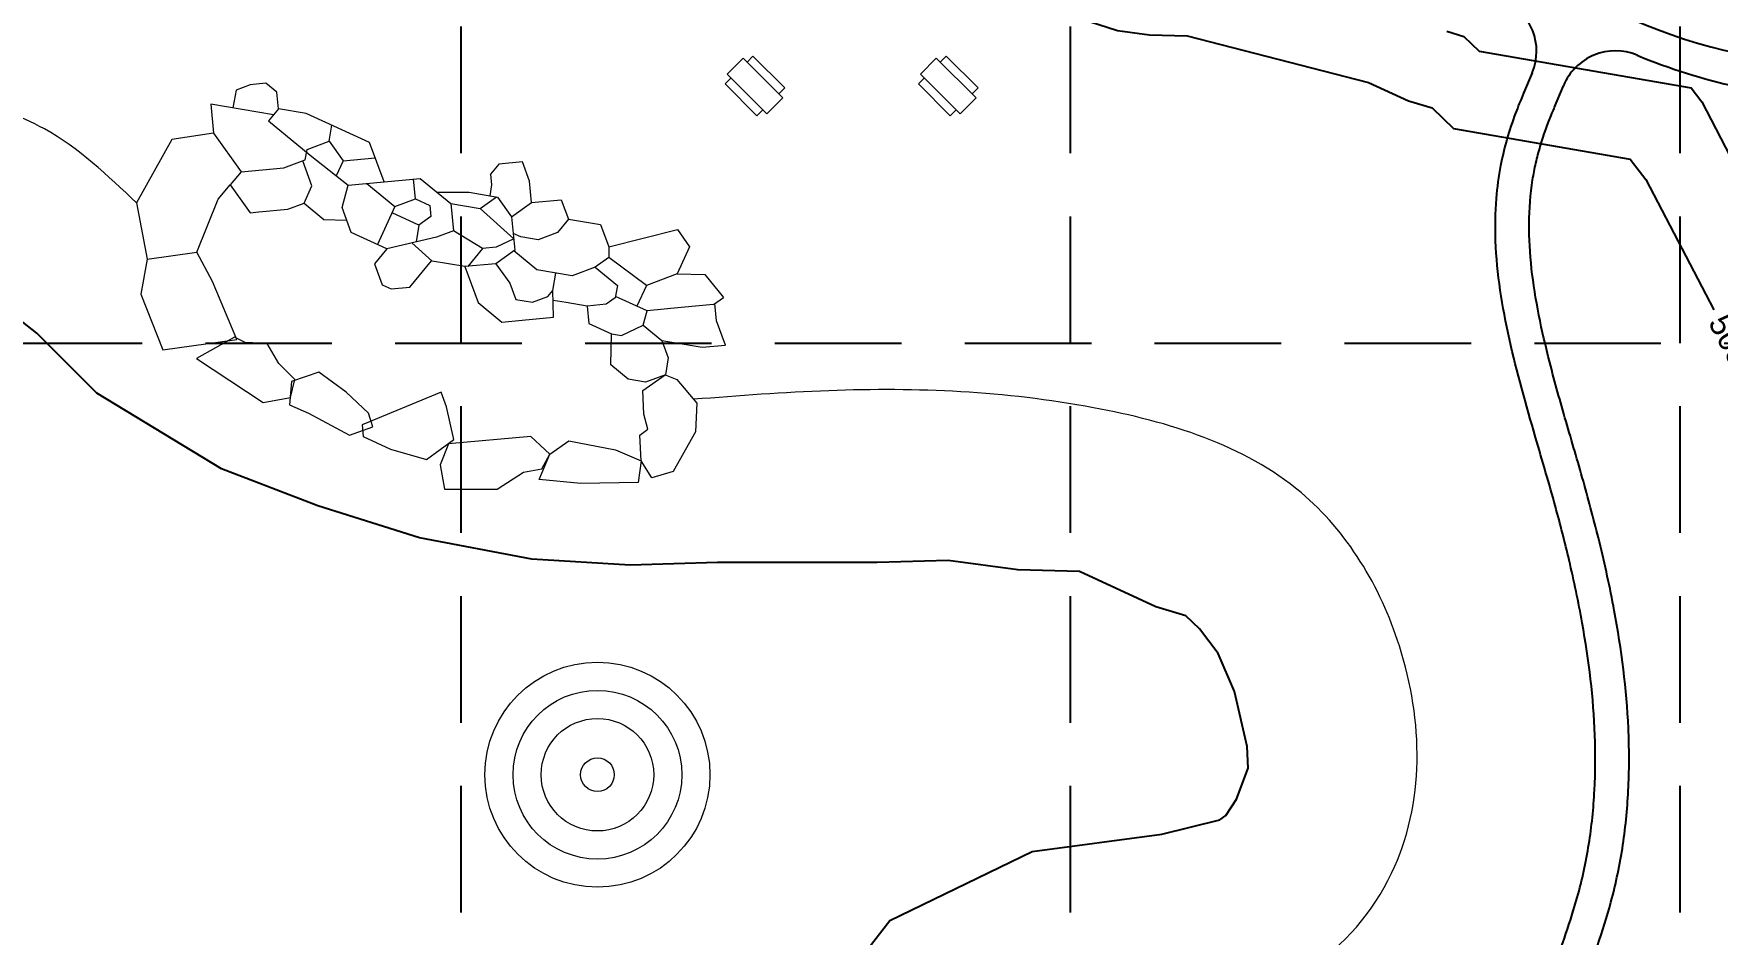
# Model space of a CAD drawing. Header units: feet. Extents: x 5163 to 12107, y -224 to 4120.
# Drawn here: x 8992.5 to 9291.8, y 976.4 to 1136.6 of the extents above; entities that cross this region are included whole.
import ezdxf

# ---------------------------------------------------------------- set-up
doc = ezdxf.new("R2010")
doc.units = ezdxf.units.FT
doc.linetypes.add('HIDDEN', pattern=[0.375, 0.25, -0.125])
for name, color, linetype in [('04017_11 CA$0$AMENITY-CENTER', 15, 'Continuous'), ('04017_11 CA$0$AMENTITY CENTER SIDEWALK', 15, 'Continuous'), ('04017_11 CA$0$CONT-MNR-AM-CTR', 3, 'Continuous'), ('04017_11 CA$0$EW_AMEN_3_29_05', 3, 'Continuous'), ('2003004C-A$0$AMENITY-CENTER', 15, 'Continuous'), ('2003004C-A$0$AMENTITY CENTER SIDEWALK', 15, 'Continuous'), ('2003004C-A$0$EW_AMEN_3_29_05', 15, 'Continuous'), ('2003004C-A$0$INFRA_EX_PVMT', 15, 'Continuous'), ('grid', 254, 'Continuous')]:
    doc.layers.add(name, color=color, linetype=linetype)
doc.styles.get("Standard").update_dxf_attribs({"font": 'ARIAL.TTF'})

msp = doc.modelspace()

# ---------------------------------------------------------------- linework, layer by layer
at = {"layer": '04017_11 CA$0$AMENITY-CENTER', "color": 7, "linetype": 'Continuous', "lineweight": 5}
for p, q in [((9118.61, 1132.21), (9115.78, 1129.38)), ((9125.68, 1125.14), (9118.61, 1132.21)), ((9119.32, 1131.51), (9120.38, 1132.57)), ((9120.38, 1132.57), (9126.04, 1126.91)), ((9152.96, 1132.21), (9150.13, 1129.38)), ((9160.03, 1125.14), (9152.96, 1132.21)), ((9153.67, 1131.51), (9154.73, 1132.57)), ((9154.73, 1132.57), (9160.38, 1126.91)), ((9116.49, 1128.68), (9115.43, 1127.62)), ((9115.78, 1129.38), (9122.85, 1122.31)), ((9150.84, 1128.68), (9149.78, 1127.62)), ((9150.13, 1129.38), (9157.2, 1122.31)), ((9028.48, 1126.54), (9028.15, 1124.62)), ((9030.97, 1127.47), (9028.48, 1126.54)), ((9033.81, 1127.74), (9030.97, 1127.47)), ((9035.74, 1126.14), (9033.81, 1127.74)), ((9036.02, 1123.2), (9035.74, 1126.14)), ((9115.43, 1127.62), (9121.09, 1121.96)), ((9124.98, 1125.85), (9126.04, 1126.91)), ((9149.78, 1127.62), (9155.43, 1121.96)), ((9159.32, 1125.85), (9160.38, 1126.91)), ((9035.14, 1122.15), (9023.99, 1124.02)), ((9023.99, 1124.02), (9024.48, 1118.87)), ((9028.15, 1124.62), (9027.94, 1123.36)), ((9036.02, 1123.2), (9034.25, 1121.09)), ((9040.94, 1122.37), (9036.02, 1123.2)), ((9052.2, 1117.23), (9040.94, 1122.37)), ((9122.15, 1123.02), (9121.09, 1121.96)), ((9122.85, 1122.31), (9125.68, 1125.14)), ((9156.49, 1123.02), (9155.43, 1121.96)), ((9157.2, 1122.31), (9160.03, 1125.14)), ((9034.25, 1121.09), (9041.69, 1114.94)), ((9045.05, 1117.44), (9045.52, 1120.28)), ((9024.48, 1118.87), (9029.38, 1111.99)), ((9041.11, 1115.97), (9045.05, 1117.44)), ((9045.05, 1117.44), (9047.53, 1113.95)), ((9054.81, 1110.23), (9052.2, 1117.23)), ((9037, 1112.72), (9040.8, 1114.13)), ((9041.98, 1109.53), (9040.33, 1113.95)), ((9040.8, 1114.13), (9041.11, 1115.97)), ((9041.69, 1114.94), (9048.4, 1109.61)), ((9047.53, 1113.95), (9046.31, 1111.27)), ((9047.53, 1113.95), (9053.22, 1114.49)), ((9079.39, 1113.76), (9075.19, 1113.36)), ((9080.67, 1110.31), (9079.39, 1113.76)), ((9029.38, 1111.99), (9027.46, 1109.67)), ((9029.38, 1111.99), (9037, 1112.72)), ((9048.4, 1109.61), (9061.22, 1110.84)), ((9060.39, 1107.17), (9060.05, 1110.72)), ((9061.22, 1110.84), (9066.66, 1106.34)), ((9075.19, 1113.36), (9073.72, 1111.58)), ((9073.72, 1111.58), (9073.9, 1109.67)), ((9027.46, 1109.67), (9030.97, 1104.73)), ((9040.57, 1106.44), (9041.98, 1109.53)), ((9047.34, 1105.63), (9048.4, 1109.61)), ((9051.74, 1109.93), (9056.73, 1105.81)), ((9064.2, 1108.38), (9069.95, 1108.36)), ((9069.95, 1108.36), (9074.98, 1107.52)), ((9071.86, 1105.47), (9074.78, 1107.55)), ((9073.9, 1109.67), (9073.58, 1107.75)), ((9074.98, 1107.52), (9077.48, 1104)), ((9081.03, 1106.53), (9080.67, 1110.31)), ((9030.97, 1104.73), (9032.54, 1104.88)), ((9032.54, 1104.88), (9037.71, 1105.37)), ((9037.71, 1105.37), (9040.57, 1106.44)), ((9040.57, 1106.44), (9044.1, 1103.52)), ((9048.98, 1101.22), (9047.34, 1105.63)), ((9056.73, 1105.81), (9053.65, 1099.08)), ((9060.98, 1102.53), (9056.22, 1104.71)), ((9056.73, 1105.81), (9060.39, 1107.17)), ((9060.39, 1107.17), (9062.94, 1106.01)), ((9062.94, 1106.01), (9063.12, 1104.05)), ((9066.66, 1106.34), (9067.12, 1101.52)), ((9066.66, 1106.34), (9071.86, 1105.47)), ((9071.86, 1105.47), (9077.85, 1100.09)), ((9077.48, 1104), (9081.03, 1106.53)), ((9081.03, 1106.53), (9086.31, 1107.03)), ((9086.31, 1107.03), (9087.6, 1103.57)), ((9044.1, 1103.52), (9048.16, 1103.42)), ((9060.98, 1102.53), (9060.48, 1099.54)), ((9063.12, 1104.05), (9060.98, 1102.53)), ((9067.12, 1101.52), (9064.1, 1100.39)), ((9072.3, 1098.35), (9067.12, 1101.52)), ((9077.48, 1104), (9078.05, 1098.06)), ((9087.6, 1103.57), (9085.65, 1101.21)), ((9087.6, 1103.57), (9093.26, 1102.61)), ((9093.26, 1102.61), (9094.73, 1098.66)), ((9094.73, 1098.66), (9106.94, 1101.74)), ((9106.94, 1101.74), (9109.12, 1098.68)), ((9055.31, 1098.32), (9048.98, 1101.22)), ((9064.1, 1100.39), (9055.31, 1098.32)), ((9063.33, 1096.11), (9059.71, 1099.36)), ((9074.75, 1098.58), (9072.3, 1098.35)), ((9077.85, 1100.09), (9074.75, 1098.58)), ((9079.1, 1100.43), (9077.76, 1101.03)), ((9082.17, 1099.91), (9079.1, 1100.43)), ((9085.65, 1101.21), (9082.17, 1099.91)), ((9094.73, 1098.66), (9094.76, 1096.77)), ((9109.12, 1098.68), (9106.91, 1093.84)), ((9055.31, 1098.32), (9053.09, 1095.63)), ((9053.09, 1095.63), (9054.47, 1091.92)), ((9059.39, 1091.51), (9063.26, 1096.18)), ((9069.13, 1095.14), (9063.33, 1096.11)), ((9074.69, 1095.67), (9069.13, 1095.14)), ((9072.3, 1098.35), (9069.69, 1095.19)), ((9078.05, 1098.06), (9074.69, 1095.67)), ((9074.69, 1095.67), (9077.17, 1092.18)), ((9081.97, 1094.57), (9077.88, 1097.94)), ((9094.76, 1096.77), (9092.34, 1095.04)), ((9101.45, 1091.81), (9094.76, 1096.77)), ((9069.13, 1095.14), (9071.5, 1088.78)), ((9085.09, 1094.04), (9081.97, 1094.57)), ((9084.81, 1090.93), (9085.33, 1094)), ((9088.23, 1093.51), (9085.09, 1094.04)), ((9092.34, 1095.04), (9088.23, 1093.51)), ((9092.34, 1095.04), (9096.27, 1091.8)), ((9106.91, 1093.84), (9101.45, 1091.81)), ((9106.91, 1093.84), (9111.84, 1093.75)), ((9111.84, 1093.75), (9115.11, 1089.66)), ((9054.47, 1091.92), (9056.06, 1091.19)), ((9056.06, 1091.19), (9059.39, 1091.51)), ((9077.17, 1092.18), (9078.23, 1089.33)), ((9081.21, 1088.82), (9083.9, 1089.82)), ((9083.9, 1089.82), (9084.81, 1090.93)), ((9084.93, 1086.15), (9084.81, 1090.93)), ((9095.89, 1089.59), (9094.3, 1088.45)), ((9096.27, 1091.8), (9095.89, 1089.59)), ((9101.55, 1087.29), (9095.94, 1089.85)), ((9101.45, 1091.81), (9099.76, 1088.11)), ((9113.35, 1088.41), (9115.11, 1089.66)), ((9071.5, 1088.78), (9075.74, 1085.28)), ((9078.23, 1089.33), (9081.21, 1088.82)), ((9087.16, 1088.76), (9084.86, 1089.14)), ((9090.89, 1088.13), (9087.16, 1088.76)), ((9094.3, 1088.45), (9090.89, 1088.13)), ((9090.89, 1088.13), (9091.19, 1085.06)), ((9100.84, 1084.76), (9101.55, 1087.29)), ((9107.62, 1087.87), (9101.55, 1087.29)), ((9113.35, 1088.41), (9107.62, 1087.87)), ((9113.89, 1085.49), (9113.6, 1088.59)), ((9075.74, 1085.28), (9079.33, 1085.62)), ((9079.33, 1085.62), (9084.93, 1086.15)), ((9091.19, 1085.06), (9095.24, 1083.21)), ((9097, 1082.91), (9100.84, 1084.76)), ((9100.84, 1084.76), (9104.15, 1082.03)), ((9115.49, 1081.21), (9113.89, 1085.49)), ((9095.12, 1077.68), (9095.24, 1083.21)), ((9095.24, 1083.21), (9097, 1082.91)), ((9104.15, 1082.03), (9111.34, 1080.81)), ((9104.15, 1082.03), (9105.31, 1078.92)), ((9111.34, 1080.81), (9115.49, 1081.21)), ((9098.17, 1075.16), (9095.12, 1077.68)), ((9105.31, 1078.92), (9104.81, 1075.94)), ((9101.29, 1074.63), (9098.17, 1075.16)), ((9104.81, 1075.94), (9101.29, 1074.63))]:
    msp.add_line(p, q, dxfattribs=at)
for points in [[(9024.48, 1118.87), (9017.08, 1117.73), (9010.81, 1106.46), (9012.67, 1096.46), (9021.5, 1097.73), (9025.32, 1107.14), (9027.46, 1109.67)], [(9012.67, 1096.46), (9011.54, 1090.27), (9015.47, 1080.34), (9028.6, 1082.21), (9024.28, 1092.51), (9021.5, 1097.73)]]:
    msp.add_lwpolyline(points, dxfattribs=at)
for points in [[(9028.22, 1082.58), (9021.47, 1078.84), (9033.28, 1070.97), (9038.16, 1071.9), (9038.91, 1075.09), (9036.1, 1077.9), (9034.03, 1081.46), (9030.1, 1081.65)], [(9043.22, 1076.4), (9038.35, 1074.71), (9037.97, 1070.59), (9041.34, 1069.09), (9048.66, 1065.16), (9052.78, 1066.66), (9052.03, 1069.09), (9048.09, 1072.84)], [(9100.51, 1060.61), (9100.24, 1065.16), (9101.67, 1066.23), (9101, 1068.9), (9100.78, 1073.1), (9104.74, 1075.92), (9106.85, 1075.06), (9110.42, 1070.87), (9110.15, 1065.78), (9106.22, 1058.74), (9102.39, 1057.58)], [(9064.97, 1072.84), (9050.91, 1067.03), (9051.09, 1064.97), (9055.97, 1062.72), (9062.34, 1060.85), (9067.22, 1064.41), (9065.9, 1070.22)], [(9080.9, 1064.97), (9066.28, 1063.66), (9064.78, 1059.91), (9065.53, 1055.6), (9072.84, 1055.6), (9074.9, 1055.6), (9079.59, 1058.6), (9082.83, 1059.18), (9084.28, 1061.79)], [(9084.28, 1061.79), (9087.66, 1064.18), (9095.96, 1062.57), (9100.51, 1060.61), (9099.97, 1056.77), (9089.8, 1056.6), (9082.39, 1057.31)]]:
    msp.add_lwpolyline(points, close=True, dxfattribs=at)
for radius in [20, 15, 10, 3]:
    msp.add_circle((9092.73, 1004.82), radius, dxfattribs=at)
for points in [[(9010.81, 1106.46), (8994.44, 1119.62), (8979.57, 1125.11), (8959.51, 1127.38), (8943.34, 1123.5), (8927.49, 1115.09), (8920.05, 1108.95), (8911.97, 1100.87), (8906.79, 1091.17), (8901.26, 1074.69), (8888.99, 1029.86), (8899.96, 987.71), (8937.17, 962.23), (8972.78, 938.87), (9001.67, 906.76), (9044.5, 908.68), (9082.02, 919.62), (9117.12, 910.57), (9131, 890.07)], [(9157.72, 902.19), (9153.44, 919.28), (9161.26, 951.01), (9186.02, 962.59), (9219.21, 970.54), (9233.9, 987.3), (9235.29, 1027.71), (9217.8, 1054.98), (9180.9, 1070.07), (9133.87, 1073.09), (9109.83, 1071.56)]]:
    msp.add_spline(points, degree=3, dxfattribs=at)
at = {"layer": '04017_11 CA$0$AMENTITY CENTER SIDEWALK', "color": 7, "linetype": 'Continuous'}
for p, q in [((9257.43, 1126), (9258.92, 1129.62)), ((9262.88, 1123.49), (9264.45, 1127.31))]:
    msp.add_line(p, q, dxfattribs=at)
for centre, radius, start, end in [((9249.67, 1133.43), 10, 337.6153, 64.7331), ((9316.96, 1232.35), 101.59, 243.9092, 287.9839), ((9273.7, 1123.5), 10, 67.3746, 157.6153), ((9317.5, 1228.59), 103.85, 247.3746, 267.9538)]:
    msp.add_arc(centre, radius, start, end, dxfattribs=at)
for points, knots in [([(9030.66, 847.23), (9026.13, 854.87), (9020.89, 861.94), (9012.63, 870.5), (9010.26, 872.71), (9006.05, 876.25), (9004.26, 877.64), (9000.57, 880.27), (8998.67, 881.51), (8994.79, 883.84), (8992.82, 884.94), (8986.78, 888.04), (8982.63, 889.88), (8971.23, 894.44), (8963.84, 896.9), (8952.25, 900.79), (8948.02, 902.22), (8940.89, 904.81), (8937.97, 905.92), (8933.11, 907.92), (8931.16, 908.76), (8927.28, 910.52), (8925.36, 911.43), (8919.66, 914.26), (8915.94, 916.27), (8905.03, 922.69), (8898.1, 927.47), (8885.61, 937.53), (8879.98, 942.73), (8869.46, 953.88), (8864.56, 959.85), (8857.13, 970.39), (8854.34, 974.81), (8849.65, 983.19), (8847.68, 987.12), (8844.67, 993.95), (8843.53, 996.8), (8841.46, 1002.58), (8840.53, 1005.5), (8838.03, 1014.38), (8836.75, 1020.42), (8835.21, 1030.43), (8834.74, 1034.33), (8833.71, 1046.13), (8833.5, 1054.11), (8833.68, 1063.68), (8833.72, 1065.23), (8833.83, 1068.32), (8833.9, 1069.87), (8834.04, 1072.99), (8834.12, 1074.55), (8834.34, 1079.25), (8834.48, 1082.4), (8834.62, 1090.02), (8834.55, 1094.51), (8833.94, 1101.19), (8833.64, 1103.41), (8832.92, 1107.4), (8832.52, 1109.17), (8831.57, 1112.67), (8831.02, 1114.4), (8828.64, 1121.01), (8826.3, 1125.73), (8819.38, 1136.83), (8814.26, 1142.96), (8805.7, 1151.09), (8802.83, 1153.54), (8797.29, 1157.83), (8794.66, 1159.69), (8790.14, 1162.63), (8788.3, 1163.76), (8784.6, 1165.95), (8782.73, 1167), (8777.1, 1170.11), (8773.33, 1172.11), (8765.84, 1176.22), (8762.13, 1178.34), (8753.9, 1183.55), (8749.45, 1186.76), (8741.01, 1194.29), (8737.03, 1198.61), (8730.5, 1207.83), (8727.83, 1212.4), (8725.41, 1217.65)], [254.594072, 254.594072, 254.594072, 254.594072, 279.968235, 279.968235, 289.502444, 289.502444, 296.184862, 296.184862, 302.867279, 302.867279, 309.549697, 309.549697, 322.914532, 322.914532, 345.637579, 345.637579, 358.796711, 358.796711, 368.158235, 368.158235, 374.580444, 374.580444, 381.002654, 381.002654, 393.847073, 393.847073, 419.535912, 419.535912, 442.914702, 442.914702, 466.293492, 466.293492, 482.223284, 482.223284, 495.733983, 495.733983, 505.253957, 505.253957, 514.77393, 514.77393, 533.813877, 533.813877, 545.796828, 545.796828, 569.762732, 569.762732, 574.361494, 574.361494, 578.960257, 578.960257, 583.559019, 583.559019, 592.756545, 592.756545, 605.783738, 605.783738, 612.268971, 612.268971, 617.494339, 617.494339, 622.719706, 622.719706, 637.726556, 637.726556, 659.821756, 659.821756, 670.12135, 670.12135, 678.835342, 678.835342, 684.678075, 684.678075, 690.520807, 690.520807, 702.206273, 702.206273, 713.891738, 713.891738, 728.743838, 728.743838, 743.595937, 743.595937, 755.257888, 755.257888, 755.257888, 755.257888]), ([(9173.66, 675.09), (9173.22, 675.53), (9172.8, 675.98), (9171.57, 677.33), (9170.83, 678.26), (9168.5, 681.43), (9167.17, 683.73), (9165.32, 687.12), (9164.72, 688.26), (9163.75, 690.08), (9163.37, 690.77), (9162.24, 692.8), (9161.45, 694.11), (9159.78, 696.68), (9158.91, 697.94), (9156.17, 701.64), (9154.18, 703.99), (9147.4, 711.07), (9142.01, 715.42), (9133.56, 720.77), (9131.15, 722.16), (9126.88, 724.41), (9125.07, 725.3), (9121.33, 727.03), (9119.41, 727.86), (9115.47, 729.51), (9113.46, 730.31), (9106.8, 732.92), (9102.03, 734.69), (9092.57, 738.43), (9087.86, 740.4), (9078.86, 744.83), (9074.55, 747.29), (9069.37, 751.07), (9068.17, 752.02), (9065.7, 754.14), (9064.45, 755.32), (9062.1, 757.77), (9060.98, 759.04), (9057.82, 762.97), (9055.94, 765.75), (9051.03, 774.11), (9048.46, 779.99), (9043.93, 792.1), (9041.96, 798.33), (9037.98, 810.71), (9035.97, 816.86), (9031.35, 828.64), (9028.72, 834.32), (9022.79, 845.08), (9019.49, 850.16), (9013.63, 857.69), (9011.28, 860.41), (9006.67, 865.12), (9004.45, 867.17), (9000.59, 870.36), (8999.01, 871.57), (8995.75, 873.86), (8994.07, 874.95), (8990.62, 877.01), (8988.85, 877.98), (8983.4, 880.78), (8979.6, 882.47), (8969.12, 886.68), (8962.23, 889), (8950.21, 893.04), (8945.14, 894.74), (8937.27, 897.63), (8934.45, 898.71), (8928.87, 901.02), (8926.11, 902.24), (8920.67, 904.8), (8917.99, 906.15), (8910.05, 910.36), (8904.91, 913.42), (8889.99, 923.31), (8880.73, 930.86), (8868.31, 943.32), (8864.51, 947.52), (8857.32, 956.29), (8853.94, 960.86), (8844.57, 975.05), (8839.33, 985.16), (8831.52, 1006.3), (8828.97, 1017.25), (8826.93, 1032.2), (8826.53, 1036.01), (8825.89, 1044.44), (8825.69, 1049.05), (8825.59, 1056.04), (8825.59, 1058.41), (8825.65, 1062.99), (8825.71, 1065.21), (8825.86, 1069.24), (8825.94, 1071.07), (8826.12, 1074.69), (8826.21, 1076.49), (8826.45, 1081.86), (8826.57, 1085.39), (8826.57, 1091.7), (8826.48, 1094.51), (8826.06, 1099.71), (8825.76, 1102.13), (8825.04, 1105.93), (8824.72, 1107.35), (8823.96, 1110.18), (8823.52, 1111.58), (8822.07, 1115.69), (8820.91, 1118.37), (8816.84, 1126.25), (8813.38, 1131.28), (8805.25, 1140.7), (8800.59, 1145.1), (8793.45, 1150.7), (8791.33, 1152.24), (8787.53, 1154.81), (8785.88, 1155.86), (8782.5, 1157.91), (8780.78, 1158.91), (8775.52, 1161.87), (8771.9, 1163.8), (8764.56, 1167.78), (8760.83, 1169.84), (8752.1, 1175.11), (8747.1, 1178.48), (8738.78, 1185.42), (8735.37, 1188.7), (8732.13, 1192.42)], [19.258465, 19.258465, 19.258465, 19.258465, 20.990335, 20.990335, 24.454075, 24.454075, 32.65614, 32.65614, 36.895686, 36.895686, 39.59576, 39.59576, 44.995909, 44.995909, 50.396058, 50.396058, 61.196356, 61.196356, 84.355236, 84.355236, 93.032238, 93.032238, 99.09993, 99.09993, 105.167621, 105.167621, 111.235313, 111.235313, 124.992882, 124.992882, 138.750452, 138.750452, 152.508021, 152.508021, 156.854876, 156.854876, 161.752928, 161.752928, 166.650979, 166.650979, 176.447082, 176.447082, 194.981405, 194.981405, 213.515728, 213.515728, 232.050051, 232.050051, 250.584374, 250.584374, 269.118697, 269.118697, 280.48033, 280.48033, 290.212057, 290.212057, 296.701412, 296.701412, 303.190767, 303.190767, 309.680123, 309.680123, 322.658833, 322.658833, 344.32494, 344.32494, 359.857493, 359.857493, 368.561125, 368.561125, 377.264757, 377.264757, 385.96839, 385.96839, 403.375654, 403.375654, 438.190183, 438.190183, 454.629507, 454.629507, 471.06883, 471.06883, 503.947478, 503.947478, 536.826125, 536.826125, 548.019064, 548.019064, 561.434806, 561.434806, 568.303719, 568.303719, 574.700515, 574.700515, 580.014807, 580.014807, 585.329099, 585.329099, 595.957683, 595.957683, 604.732484, 604.732484, 612.608516, 612.608516, 617.417567, 617.417567, 622.226617, 622.226617, 631.664974, 631.664974, 650.541688, 650.541688, 669.418402, 669.418402, 677.028753, 677.028753, 682.683822, 682.683822, 688.338891, 688.338891, 699.649029, 699.649029, 710.959167, 710.959167, 726.196388, 726.196388, 737.331113, 737.331113, 737.331113, 737.331113]), ([(9252.3, 934.97), (9252.56, 937.76), (9253.01, 940.5), (9254.61, 947.89), (9256.04, 952.44), (9259.2, 961.38), (9260.93, 965.76), (9264.18, 974.43), (9265.71, 978.73), (9267.34, 984.57), (9267.73, 986.14), (9268.42, 989.28), (9268.71, 990.87), (9269.47, 995.63), (9269.8, 998.84), (9270.15, 1005.31), (9270.16, 1008.58), (9269.79, 1018.44), (9268.99, 1025.1), (9267.12, 1035.52), (9266.34, 1039.24), (9264.71, 1046.14), (9263.89, 1049.33), (9262.46, 1054.55), (9261.88, 1056.59), (9260.69, 1060.68), (9260.09, 1062.73), (9257.81, 1070.59), (9256.15, 1076.41), (9253.56, 1088.07), (9252.62, 1093.89), (9252.3, 1102.23), (9252.34, 1104.75), (9252.7, 1109.23), (9252.96, 1111.19), (9253.64, 1114.71), (9254.02, 1116.28), (9254.91, 1119.37), (9255.42, 1120.89), (9256.42, 1123.56), (9256.88, 1124.7), (9257.43, 1126)], [168.194078, 168.194078, 168.194078, 168.194078, 176.144674, 176.144674, 189.99482, 189.99482, 203.844967, 203.844967, 217.695113, 217.695113, 222.765891, 222.765891, 227.836669, 227.836669, 237.978225, 237.978225, 248.119781, 248.119781, 268.402893, 268.402893, 279.5556, 279.5556, 289.069489, 289.069489, 295.143765, 295.143765, 301.218042, 301.218042, 318.410314, 318.410314, 335.602586, 335.602586, 343.07009, 343.07009, 348.919551, 348.919551, 353.62318, 353.62318, 358.326809, 358.326809, 361.914428, 361.914428, 361.914428, 361.914428]), ([(9366.73, 850.29), (9363.4, 854.84), (9359.88, 859.2), (9354.19, 864.9), (9352.36, 866.57), (9349.13, 869.19), (9347.77, 870.2), (9343.5, 873.09), (9340.46, 874.77), (9334.11, 877.65), (9330.8, 878.84), (9325.18, 880.44), (9322.92, 880.97), (9319.05, 881.73), (9317.45, 881.99), (9312.62, 882.66), (9309.4, 882.92), (9303.08, 883.39), (9299.98, 883.59), (9293.99, 884.19), (9291.11, 884.6), (9285.66, 885.85), (9283.11, 886.69), (9279.87, 888.28), (9279.03, 888.75), (9277.38, 889.79), (9276.57, 890.35), (9274.21, 892.18), (9272.7, 893.57), (9269.86, 896.64), (9268.53, 898.32), (9264.77, 903.82), (9262.68, 908), (9259.89, 915.87), (9259, 919.49), (9258.31, 924.49), (9258.18, 925.9), (9257.97, 930.09), (9258.08, 932.84), (9258.71, 938.32), (9259.22, 941.04), (9260.53, 946.46), (9261.34, 949.17), (9263.88, 956.84), (9265.83, 961.8), (9269.63, 971.84), (9271.48, 976.93), (9273.34, 983.84), (9273.75, 985.53), (9274.46, 988.94), (9274.76, 990.64), (9275.53, 995.78), (9275.86, 999.22), (9276.16, 1006.14), (9276.15, 1009.61), (9275.68, 1020.04), (9274.78, 1027.04), (9272.73, 1038.1), (9271.83, 1042.17), (9269.96, 1049.83), (9269, 1053.42), (9266.99, 1060.56), (9265.93, 1064.11), (9263.89, 1071.16), (9262.91, 1074.65), (9260.56, 1083.78), (9259.39, 1089.35), (9258.19, 1100.2), (9258.16, 1105.47), (9259.13, 1111.57), (9259.33, 1112.57), (9259.78, 1114.54), (9260.04, 1115.53), (9260.92, 1118.51), (9261.64, 1120.49), (9262.6, 1122.82), (9262.74, 1123.15), (9262.88, 1123.49)], [16.052527, 16.052527, 16.052527, 16.052527, 32.329434, 32.329434, 39.565095, 39.565095, 44.489624, 44.489624, 54.504572, 54.504572, 64.519519, 64.519519, 71.059697, 71.059697, 75.615914, 75.615914, 84.728347, 84.728347, 93.84078, 93.84078, 102.953213, 102.953213, 112.065647, 112.065647, 115.367919, 115.367919, 118.670192, 118.670192, 125.274737, 125.274737, 131.879283, 131.879283, 145.476097, 145.476097, 156.413673, 156.413673, 160.74973, 160.74973, 169.421846, 169.421846, 178.093961, 178.093961, 186.766077, 186.766077, 202.615701, 202.615701, 218.465325, 218.465325, 223.57066, 223.57066, 228.675995, 228.675995, 238.886665, 238.886665, 249.097335, 249.097335, 269.518675, 269.518675, 281.404019, 281.404019, 291.896676, 291.896676, 302.389334, 302.389334, 312.881991, 312.881991, 330.092827, 330.092827, 347.303663, 347.303663, 350.672391, 350.672391, 354.041118, 354.041118, 360.778573, 360.778573, 361.914428, 361.914428, 361.914428, 361.914428])]:
    msp.add_open_spline(points, degree=3, knots=knots, dxfattribs=at)
at = {"layer": '04017_11 CA$0$CONT-MNR-AM-CTR', "color": 5, "linetype": 'Continuous'}
for points, elevation in [([(9033.7, 1185.09), (9037.74, 1182.64), (9061.76, 1174.77), (9065.67, 1171.67), (9077.91, 1162.55), (9084.34, 1160.07), (9091.6, 1157.79), (9099.27, 1156.34), (9105.91, 1155.92), (9132.31, 1145.44), (9138.9, 1145.63), (9144.88, 1145.63), (9151.67, 1145.63), (9158.26, 1145.83), (9185.15, 1137.11), (9190.89, 1136.34), (9197.59, 1136.15), (9229.78, 1127.9), (9236.9, 1124.62), (9241.09, 1123.35), (9244.93, 1119.7), (9276.3, 1114.25), (9279.07, 1110.62), (9291.16, 1087.47)], 508), ([(9243.74, 1136.99), (9246.74, 1136.08), (9249.48, 1133.47), (9287.13, 1126.93), (9289.03, 1124.44), (9294.94, 1113.12)], 509)]:
    msp.add_lwpolyline(points, dxfattribs=dict(at, elevation=elevation))
at = {"layer": '04017_11 CA$0$EW_AMEN_3_29_05', "color": 7, "linetype": 'Continuous'}
msp.add_polyline3d([(9138.02, 970.25, 495.5), (9144.71, 978.9, 495.5), (9170.01, 991.16, 495.5), (9193.05, 994.23, 495.5), (9203.37, 996.81, 495.5), (9204.43, 997.59, 495.5), (9206.32, 1000.48, 495.5), (9208.38, 1005.96, 495.5), (9208.24, 1009.86, 495.5), (9205.95, 1019.59, 495.5), (9203.09, 1026.39, 495.5), (9199.76, 1030.75, 495.5), (9197.34, 1033.06, 495.5), (9191.98, 1034.69, 495.5), (9178.41, 1040.95, 495.5), (9167.47, 1041.26, 495.5), (9155.06, 1042.91, 495.5), (9142.43, 1042.53, 495.5), (9126.91, 1042.53, 495.5), (9114.08, 1042.53, 495.5), (9098.52, 1042.06, 495.5), (9081.09, 1043.15, 495.5), (9061.12, 1046.92, 495.5), (9043.01, 1052.61, 495.5), (9025.91, 1059.22, 495.5), (9003.72, 1072.65, 495.5), (8993.07, 1083.29, 495.5), (8987.54, 1087.67, 495.5)], dxfattribs=at)
at = {"layer": '2003004C-A$0$AMENITY-CENTER', "color": 7, "linetype": 'Continuous', "lineweight": 5}
for p, q in [((9118.61, 1132.21), (9115.78, 1129.38)), ((9125.68, 1125.14), (9118.61, 1132.21)), ((9119.32, 1131.51), (9120.38, 1132.57)), ((9120.38, 1132.57), (9126.04, 1126.91)), ((9152.96, 1132.21), (9150.13, 1129.38)), ((9160.03, 1125.14), (9152.96, 1132.21)), ((9153.67, 1131.51), (9154.73, 1132.57)), ((9154.73, 1132.57), (9160.38, 1126.91)), ((9116.49, 1128.68), (9115.43, 1127.62)), ((9115.78, 1129.38), (9122.85, 1122.31)), ((9150.84, 1128.68), (9149.78, 1127.62)), ((9150.13, 1129.38), (9157.2, 1122.31)), ((9028.48, 1126.54), (9028.15, 1124.62)), ((9030.97, 1127.47), (9028.48, 1126.54)), ((9033.81, 1127.74), (9030.97, 1127.47)), ((9035.74, 1126.14), (9033.81, 1127.74)), ((9036.02, 1123.2), (9035.74, 1126.14)), ((9115.43, 1127.62), (9121.09, 1121.96)), ((9124.98, 1125.85), (9126.04, 1126.91)), ((9149.78, 1127.62), (9155.43, 1121.96)), ((9159.32, 1125.85), (9160.38, 1126.91)), ((9035.14, 1122.15), (9023.99, 1124.02)), ((9023.99, 1124.02), (9024.48, 1118.87)), ((9028.15, 1124.62), (9027.94, 1123.36)), ((9036.02, 1123.2), (9034.25, 1121.09)), ((9040.94, 1122.37), (9036.02, 1123.2)), ((9052.2, 1117.23), (9040.94, 1122.37)), ((9122.15, 1123.02), (9121.09, 1121.96)), ((9122.85, 1122.31), (9125.68, 1125.14)), ((9156.49, 1123.02), (9155.43, 1121.96)), ((9157.2, 1122.31), (9160.03, 1125.14)), ((9034.25, 1121.09), (9041.69, 1114.94)), ((9045.05, 1117.44), (9045.52, 1120.28)), ((9024.48, 1118.87), (9029.38, 1111.99)), ((9041.11, 1115.97), (9045.05, 1117.44)), ((9045.05, 1117.44), (9047.53, 1113.95)), ((9054.81, 1110.23), (9052.2, 1117.23)), ((9037, 1112.72), (9040.8, 1114.13)), ((9041.98, 1109.53), (9040.33, 1113.95)), ((9040.8, 1114.13), (9041.11, 1115.97)), ((9041.69, 1114.94), (9048.4, 1109.61)), ((9047.53, 1113.95), (9046.31, 1111.27)), ((9047.53, 1113.95), (9053.22, 1114.49)), ((9079.39, 1113.76), (9075.19, 1113.36)), ((9080.67, 1110.31), (9079.39, 1113.76)), ((9029.38, 1111.99), (9027.46, 1109.67)), ((9029.38, 1111.99), (9037, 1112.72)), ((9048.4, 1109.61), (9061.22, 1110.84)), ((9060.39, 1107.17), (9060.05, 1110.72)), ((9061.22, 1110.84), (9066.66, 1106.34)), ((9075.19, 1113.36), (9073.72, 1111.58)), ((9073.72, 1111.58), (9073.9, 1109.67)), ((9027.46, 1109.67), (9030.97, 1104.73)), ((9040.57, 1106.44), (9041.98, 1109.53)), ((9047.34, 1105.63), (9048.4, 1109.61)), ((9051.74, 1109.93), (9056.73, 1105.81)), ((9064.2, 1108.38), (9069.95, 1108.36)), ((9069.95, 1108.36), (9074.98, 1107.52)), ((9071.86, 1105.47), (9074.78, 1107.55)), ((9073.9, 1109.67), (9073.58, 1107.75)), ((9074.98, 1107.52), (9077.48, 1104)), ((9081.03, 1106.53), (9080.67, 1110.31)), ((9030.97, 1104.73), (9032.54, 1104.88)), ((9032.54, 1104.88), (9037.71, 1105.37)), ((9037.71, 1105.37), (9040.57, 1106.44)), ((9040.57, 1106.44), (9044.1, 1103.52)), ((9048.98, 1101.22), (9047.34, 1105.63)), ((9056.73, 1105.81), (9053.65, 1099.08)), ((9060.98, 1102.53), (9056.22, 1104.71)), ((9056.73, 1105.81), (9060.39, 1107.17)), ((9060.39, 1107.17), (9062.94, 1106.01)), ((9062.94, 1106.01), (9063.12, 1104.05)), ((9066.66, 1106.34), (9067.12, 1101.52)), ((9066.66, 1106.34), (9071.86, 1105.47)), ((9071.86, 1105.47), (9077.85, 1100.09)), ((9077.48, 1104), (9081.03, 1106.53)), ((9081.03, 1106.53), (9086.31, 1107.03)), ((9086.31, 1107.03), (9087.6, 1103.57)), ((9044.1, 1103.52), (9048.16, 1103.42)), ((9060.98, 1102.53), (9060.48, 1099.54)), ((9063.12, 1104.05), (9060.98, 1102.53)), ((9067.12, 1101.52), (9064.1, 1100.39)), ((9072.3, 1098.35), (9067.12, 1101.52)), ((9077.48, 1104), (9078.05, 1098.06)), ((9087.6, 1103.57), (9085.65, 1101.21)), ((9087.6, 1103.57), (9093.26, 1102.61)), ((9093.26, 1102.61), (9094.73, 1098.66)), ((9094.73, 1098.66), (9106.94, 1101.74)), ((9106.94, 1101.74), (9109.12, 1098.68)), ((9055.31, 1098.32), (9048.98, 1101.22)), ((9064.1, 1100.39), (9055.31, 1098.32)), ((9063.33, 1096.11), (9059.71, 1099.36)), ((9074.75, 1098.58), (9072.3, 1098.35)), ((9077.85, 1100.09), (9074.75, 1098.58)), ((9079.1, 1100.43), (9077.76, 1101.03)), ((9082.17, 1099.91), (9079.1, 1100.43)), ((9085.65, 1101.21), (9082.17, 1099.91)), ((9094.73, 1098.66), (9094.76, 1096.77)), ((9109.12, 1098.68), (9106.91, 1093.84)), ((9055.31, 1098.32), (9053.09, 1095.63)), ((9053.09, 1095.63), (9054.47, 1091.92)), ((9059.39, 1091.51), (9063.26, 1096.18)), ((9069.13, 1095.14), (9063.33, 1096.11)), ((9074.69, 1095.67), (9069.13, 1095.14)), ((9072.3, 1098.35), (9069.69, 1095.19)), ((9078.05, 1098.06), (9074.69, 1095.67)), ((9074.69, 1095.67), (9077.17, 1092.18)), ((9081.97, 1094.57), (9077.88, 1097.94)), ((9094.76, 1096.77), (9092.34, 1095.04)), ((9101.45, 1091.81), (9094.76, 1096.77)), ((9069.13, 1095.14), (9071.5, 1088.78)), ((9085.09, 1094.04), (9081.97, 1094.57)), ((9084.81, 1090.93), (9085.33, 1094)), ((9088.23, 1093.51), (9085.09, 1094.04)), ((9092.34, 1095.04), (9088.23, 1093.51)), ((9092.34, 1095.04), (9096.27, 1091.8)), ((9106.91, 1093.84), (9101.45, 1091.81)), ((9106.91, 1093.84), (9111.84, 1093.75)), ((9111.84, 1093.75), (9115.11, 1089.66)), ((9054.47, 1091.92), (9056.06, 1091.19)), ((9056.06, 1091.19), (9059.39, 1091.51)), ((9077.17, 1092.18), (9078.23, 1089.33)), ((9081.21, 1088.82), (9083.9, 1089.82)), ((9083.9, 1089.82), (9084.81, 1090.93)), ((9084.93, 1086.15), (9084.81, 1090.93)), ((9095.89, 1089.59), (9094.3, 1088.45)), ((9096.27, 1091.8), (9095.89, 1089.59)), ((9101.55, 1087.29), (9095.94, 1089.85)), ((9101.45, 1091.81), (9099.76, 1088.11)), ((9113.35, 1088.41), (9115.11, 1089.66)), ((9071.5, 1088.78), (9075.74, 1085.28)), ((9078.23, 1089.33), (9081.21, 1088.82)), ((9087.16, 1088.76), (9084.86, 1089.14)), ((9090.89, 1088.13), (9087.16, 1088.76)), ((9094.3, 1088.45), (9090.89, 1088.13)), ((9090.89, 1088.13), (9091.19, 1085.06)), ((9100.84, 1084.76), (9101.55, 1087.29)), ((9107.62, 1087.87), (9101.55, 1087.29)), ((9113.35, 1088.41), (9107.62, 1087.87)), ((9113.89, 1085.49), (9113.6, 1088.59)), ((9075.74, 1085.28), (9079.33, 1085.62)), ((9079.33, 1085.62), (9084.93, 1086.15)), ((9091.19, 1085.06), (9095.24, 1083.21)), ((9097, 1082.91), (9100.84, 1084.76)), ((9100.84, 1084.76), (9104.15, 1082.03)), ((9115.49, 1081.21), (9113.89, 1085.49)), ((9095.12, 1077.68), (9095.24, 1083.21)), ((9095.24, 1083.21), (9097, 1082.91)), ((9104.15, 1082.03), (9111.34, 1080.81)), ((9104.15, 1082.03), (9105.31, 1078.92)), ((9111.34, 1080.81), (9115.49, 1081.21)), ((9098.17, 1075.16), (9095.12, 1077.68)), ((9105.31, 1078.92), (9104.81, 1075.94)), ((9101.29, 1074.63), (9098.17, 1075.16)), ((9104.81, 1075.94), (9101.29, 1074.63))]:
    msp.add_line(p, q, dxfattribs=at)
for points in [[(9024.48, 1118.87), (9017.08, 1117.73), (9010.81, 1106.46), (9012.67, 1096.46), (9021.5, 1097.73), (9025.32, 1107.14), (9027.46, 1109.67)], [(9012.67, 1096.46), (9011.54, 1090.27), (9015.47, 1080.34), (9028.6, 1082.21), (9024.28, 1092.51), (9021.5, 1097.73)]]:
    msp.add_lwpolyline(points, dxfattribs=at)
for points in [[(9028.22, 1082.58), (9021.47, 1078.84), (9033.28, 1070.97), (9038.16, 1071.9), (9038.91, 1075.09), (9036.1, 1077.9), (9034.03, 1081.46), (9030.1, 1081.65)], [(9043.22, 1076.4), (9038.35, 1074.71), (9037.97, 1070.59), (9041.34, 1069.09), (9048.66, 1065.16), (9052.78, 1066.66), (9052.03, 1069.09), (9048.09, 1072.84)], [(9100.51, 1060.61), (9100.24, 1065.16), (9101.67, 1066.23), (9101, 1068.9), (9100.78, 1073.1), (9104.74, 1075.92), (9106.85, 1075.06), (9110.42, 1070.87), (9110.15, 1065.78), (9106.22, 1058.74), (9102.39, 1057.58)], [(9064.97, 1072.84), (9050.91, 1067.03), (9051.09, 1064.97), (9055.97, 1062.72), (9062.34, 1060.85), (9067.22, 1064.41), (9065.9, 1070.22)], [(9080.9, 1064.97), (9066.28, 1063.66), (9064.78, 1059.91), (9065.53, 1055.6), (9072.84, 1055.6), (9074.9, 1055.6), (9079.59, 1058.6), (9082.83, 1059.18), (9084.28, 1061.79)], [(9084.28, 1061.79), (9087.66, 1064.18), (9095.96, 1062.57), (9100.51, 1060.61), (9099.97, 1056.77), (9089.8, 1056.6), (9082.39, 1057.31)]]:
    msp.add_lwpolyline(points, close=True, dxfattribs=at)
for radius in [20, 15, 10, 3]:
    msp.add_circle((9092.73, 1004.82), radius, dxfattribs=at)
at = {"layer": '2003004C-A$0$AMENITY-CENTER', "color": 5, "linetype": 'Continuous', "lineweight": 5}
for points in [[(9010.81, 1106.46), (8994.44, 1119.62), (8979.57, 1125.11), (8959.51, 1127.38), (8943.34, 1123.5), (8927.49, 1115.09), (8920.05, 1108.95), (8911.97, 1100.87), (8906.79, 1091.17), (8901.26, 1074.69), (8888.99, 1029.86), (8899.96, 987.71), (8937.17, 962.23), (8972.78, 938.87), (9001.67, 906.76), (9044.5, 908.68), (9082.02, 919.62), (9117.12, 910.57), (9131, 890.07)], [(9157.72, 902.19), (9153.44, 919.28), (9161.26, 951.01), (9186.02, 962.59), (9219.21, 970.54), (9233.9, 987.3), (9235.29, 1027.71), (9217.8, 1054.98), (9180.9, 1070.07), (9133.87, 1073.09), (9109.83, 1071.56)]]:
    msp.add_spline(points, degree=3, dxfattribs=at)
at = {"layer": '2003004C-A$0$AMENTITY CENTER SIDEWALK', "color": 7, "linetype": 'Continuous'}
for p, q in [((9257.43, 1126), (9258.92, 1129.62)), ((9262.88, 1123.49), (9264.45, 1127.31))]:
    msp.add_line(p, q, dxfattribs=at)
for centre, radius, start, end in [((9249.67, 1133.43), 10, 337.6153, 64.7331), ((9316.96, 1232.35), 101.59, 243.9092, 287.9839), ((9273.7, 1123.5), 10, 67.3746, 157.6153), ((9317.5, 1228.59), 103.85, 247.3746, 267.9538)]:
    msp.add_arc(centre, radius, start, end, dxfattribs=at)
for points, knots in [([(9030.66, 847.23), (9026.13, 854.87), (9020.89, 861.94), (9012.63, 870.5), (9010.26, 872.71), (9006.05, 876.25), (9004.26, 877.64), (9000.57, 880.27), (8998.67, 881.51), (8994.79, 883.84), (8992.82, 884.94), (8986.78, 888.04), (8982.63, 889.88), (8971.23, 894.44), (8963.84, 896.9), (8952.25, 900.79), (8948.02, 902.22), (8940.89, 904.81), (8937.97, 905.92), (8933.11, 907.92), (8931.16, 908.76), (8927.28, 910.52), (8925.36, 911.43), (8919.66, 914.26), (8915.94, 916.27), (8905.03, 922.69), (8898.1, 927.47), (8885.61, 937.53), (8879.98, 942.73), (8869.46, 953.88), (8864.56, 959.85), (8857.13, 970.39), (8854.34, 974.81), (8849.65, 983.19), (8847.68, 987.12), (8844.67, 993.95), (8843.53, 996.8), (8841.46, 1002.58), (8840.53, 1005.5), (8838.03, 1014.38), (8836.75, 1020.42), (8835.21, 1030.43), (8834.74, 1034.33), (8833.71, 1046.13), (8833.5, 1054.11), (8833.68, 1063.68), (8833.72, 1065.23), (8833.83, 1068.32), (8833.9, 1069.87), (8834.04, 1072.99), (8834.12, 1074.55), (8834.34, 1079.25), (8834.48, 1082.4), (8834.62, 1090.02), (8834.55, 1094.51), (8833.94, 1101.19), (8833.64, 1103.41), (8832.92, 1107.4), (8832.52, 1109.17), (8831.57, 1112.67), (8831.02, 1114.4), (8828.64, 1121.01), (8826.3, 1125.73), (8819.38, 1136.83), (8814.26, 1142.96), (8805.7, 1151.09), (8802.83, 1153.54), (8797.29, 1157.83), (8794.66, 1159.69), (8790.14, 1162.63), (8788.3, 1163.76), (8784.6, 1165.95), (8782.73, 1167), (8777.1, 1170.11), (8773.33, 1172.11), (8765.84, 1176.22), (8762.13, 1178.34), (8753.9, 1183.55), (8749.45, 1186.76), (8741.01, 1194.29), (8737.03, 1198.61), (8730.5, 1207.83), (8727.83, 1212.4), (8725.41, 1217.65)], [254.594072, 254.594072, 254.594072, 254.594072, 279.968235, 279.968235, 289.502444, 289.502444, 296.184862, 296.184862, 302.867279, 302.867279, 309.549697, 309.549697, 322.914532, 322.914532, 345.637579, 345.637579, 358.796711, 358.796711, 368.158235, 368.158235, 374.580444, 374.580444, 381.002654, 381.002654, 393.847073, 393.847073, 419.535912, 419.535912, 442.914702, 442.914702, 466.293492, 466.293492, 482.223284, 482.223284, 495.733983, 495.733983, 505.253957, 505.253957, 514.77393, 514.77393, 533.813877, 533.813877, 545.796828, 545.796828, 569.762732, 569.762732, 574.361494, 574.361494, 578.960257, 578.960257, 583.559019, 583.559019, 592.756545, 592.756545, 605.783738, 605.783738, 612.268971, 612.268971, 617.494339, 617.494339, 622.719706, 622.719706, 637.726556, 637.726556, 659.821756, 659.821756, 670.12135, 670.12135, 678.835342, 678.835342, 684.678075, 684.678075, 690.520807, 690.520807, 702.206273, 702.206273, 713.891738, 713.891738, 728.743838, 728.743838, 743.595937, 743.595937, 755.257888, 755.257888, 755.257888, 755.257888]), ([(9173.66, 675.09), (9173.22, 675.53), (9172.8, 675.98), (9171.57, 677.33), (9170.83, 678.26), (9168.5, 681.43), (9167.17, 683.73), (9165.32, 687.12), (9164.72, 688.26), (9163.75, 690.08), (9163.37, 690.77), (9162.24, 692.8), (9161.45, 694.11), (9159.78, 696.68), (9158.91, 697.94), (9156.17, 701.64), (9154.18, 703.99), (9147.4, 711.07), (9142.01, 715.42), (9133.56, 720.77), (9131.15, 722.16), (9126.88, 724.41), (9125.07, 725.3), (9121.33, 727.03), (9119.41, 727.86), (9115.47, 729.51), (9113.46, 730.31), (9106.8, 732.92), (9102.03, 734.69), (9092.57, 738.43), (9087.86, 740.4), (9078.86, 744.83), (9074.55, 747.29), (9069.37, 751.07), (9068.17, 752.02), (9065.7, 754.14), (9064.45, 755.32), (9062.1, 757.77), (9060.98, 759.04), (9057.82, 762.97), (9055.94, 765.75), (9051.03, 774.11), (9048.46, 779.99), (9043.93, 792.1), (9041.96, 798.33), (9037.98, 810.71), (9035.97, 816.86), (9031.35, 828.64), (9028.72, 834.32), (9022.79, 845.08), (9019.49, 850.16), (9013.63, 857.69), (9011.28, 860.41), (9006.67, 865.12), (9004.45, 867.17), (9000.59, 870.36), (8999.01, 871.57), (8995.75, 873.86), (8994.07, 874.95), (8990.62, 877.01), (8988.85, 877.98), (8983.4, 880.78), (8979.6, 882.47), (8969.12, 886.68), (8962.23, 889), (8950.21, 893.04), (8945.14, 894.74), (8937.27, 897.63), (8934.45, 898.71), (8928.87, 901.02), (8926.11, 902.24), (8920.67, 904.8), (8917.99, 906.15), (8910.05, 910.36), (8904.91, 913.42), (8889.99, 923.31), (8880.73, 930.86), (8868.31, 943.32), (8864.51, 947.52), (8857.32, 956.29), (8853.94, 960.86), (8844.57, 975.05), (8839.33, 985.16), (8831.52, 1006.3), (8828.97, 1017.25), (8826.93, 1032.2), (8826.53, 1036.01), (8825.89, 1044.44), (8825.69, 1049.05), (8825.59, 1056.04), (8825.59, 1058.41), (8825.65, 1062.99), (8825.71, 1065.21), (8825.86, 1069.24), (8825.94, 1071.07), (8826.12, 1074.69), (8826.21, 1076.49), (8826.45, 1081.86), (8826.57, 1085.39), (8826.57, 1091.7), (8826.48, 1094.51), (8826.06, 1099.71), (8825.76, 1102.13), (8825.04, 1105.93), (8824.72, 1107.35), (8823.96, 1110.18), (8823.52, 1111.58), (8822.07, 1115.69), (8820.91, 1118.37), (8816.84, 1126.25), (8813.38, 1131.28), (8805.25, 1140.7), (8800.59, 1145.1), (8793.45, 1150.7), (8791.33, 1152.24), (8787.53, 1154.81), (8785.88, 1155.86), (8782.5, 1157.91), (8780.78, 1158.91), (8775.52, 1161.87), (8771.9, 1163.8), (8764.56, 1167.78), (8760.83, 1169.84), (8752.1, 1175.11), (8747.1, 1178.48), (8738.78, 1185.42), (8735.37, 1188.7), (8732.13, 1192.42)], [19.258465, 19.258465, 19.258465, 19.258465, 20.990335, 20.990335, 24.454075, 24.454075, 32.65614, 32.65614, 36.895686, 36.895686, 39.59576, 39.59576, 44.995909, 44.995909, 50.396058, 50.396058, 61.196356, 61.196356, 84.355236, 84.355236, 93.032238, 93.032238, 99.09993, 99.09993, 105.167621, 105.167621, 111.235313, 111.235313, 124.992882, 124.992882, 138.750452, 138.750452, 152.508021, 152.508021, 156.854876, 156.854876, 161.752928, 161.752928, 166.650979, 166.650979, 176.447082, 176.447082, 194.981405, 194.981405, 213.515728, 213.515728, 232.050051, 232.050051, 250.584374, 250.584374, 269.118697, 269.118697, 280.48033, 280.48033, 290.212057, 290.212057, 296.701412, 296.701412, 303.190767, 303.190767, 309.680123, 309.680123, 322.658833, 322.658833, 344.32494, 344.32494, 359.857493, 359.857493, 368.561125, 368.561125, 377.264757, 377.264757, 385.96839, 385.96839, 403.375654, 403.375654, 438.190183, 438.190183, 454.629507, 454.629507, 471.06883, 471.06883, 503.947478, 503.947478, 536.826125, 536.826125, 548.019064, 548.019064, 561.434806, 561.434806, 568.303719, 568.303719, 574.700515, 574.700515, 580.014807, 580.014807, 585.329099, 585.329099, 595.957683, 595.957683, 604.732484, 604.732484, 612.608516, 612.608516, 617.417567, 617.417567, 622.226617, 622.226617, 631.664974, 631.664974, 650.541688, 650.541688, 669.418402, 669.418402, 677.028753, 677.028753, 682.683822, 682.683822, 688.338891, 688.338891, 699.649029, 699.649029, 710.959167, 710.959167, 726.196388, 726.196388, 737.331113, 737.331113, 737.331113, 737.331113]), ([(9252.3, 934.97), (9252.56, 937.76), (9253.01, 940.5), (9254.61, 947.89), (9256.04, 952.44), (9259.2, 961.38), (9260.93, 965.76), (9264.18, 974.43), (9265.71, 978.73), (9267.34, 984.57), (9267.73, 986.14), (9268.42, 989.28), (9268.71, 990.87), (9269.47, 995.63), (9269.8, 998.84), (9270.15, 1005.31), (9270.16, 1008.58), (9269.79, 1018.44), (9268.99, 1025.1), (9267.12, 1035.52), (9266.34, 1039.24), (9264.71, 1046.14), (9263.89, 1049.33), (9262.46, 1054.55), (9261.88, 1056.59), (9260.69, 1060.68), (9260.09, 1062.73), (9257.81, 1070.59), (9256.15, 1076.41), (9253.56, 1088.07), (9252.62, 1093.89), (9252.3, 1102.23), (9252.34, 1104.75), (9252.7, 1109.23), (9252.96, 1111.19), (9253.64, 1114.71), (9254.02, 1116.28), (9254.91, 1119.37), (9255.42, 1120.89), (9256.42, 1123.56), (9256.88, 1124.7), (9257.43, 1126)], [168.194078, 168.194078, 168.194078, 168.194078, 176.144674, 176.144674, 189.99482, 189.99482, 203.844967, 203.844967, 217.695113, 217.695113, 222.765891, 222.765891, 227.836669, 227.836669, 237.978225, 237.978225, 248.119781, 248.119781, 268.402893, 268.402893, 279.5556, 279.5556, 289.069489, 289.069489, 295.143765, 295.143765, 301.218042, 301.218042, 318.410314, 318.410314, 335.602586, 335.602586, 343.07009, 343.07009, 348.919551, 348.919551, 353.62318, 353.62318, 358.326809, 358.326809, 361.914428, 361.914428, 361.914428, 361.914428]), ([(9366.73, 850.29), (9363.4, 854.84), (9359.88, 859.2), (9354.19, 864.9), (9352.36, 866.57), (9349.13, 869.19), (9347.77, 870.2), (9343.5, 873.09), (9340.46, 874.77), (9334.11, 877.65), (9330.8, 878.84), (9325.18, 880.44), (9322.92, 880.97), (9319.05, 881.73), (9317.45, 881.99), (9312.62, 882.66), (9309.4, 882.92), (9303.08, 883.39), (9299.98, 883.59), (9293.99, 884.19), (9291.11, 884.6), (9285.66, 885.85), (9283.11, 886.69), (9279.87, 888.28), (9279.03, 888.75), (9277.38, 889.79), (9276.57, 890.35), (9274.21, 892.18), (9272.7, 893.57), (9269.86, 896.64), (9268.53, 898.32), (9264.77, 903.82), (9262.68, 908), (9259.89, 915.87), (9259, 919.49), (9258.31, 924.49), (9258.18, 925.9), (9257.97, 930.09), (9258.08, 932.84), (9258.71, 938.32), (9259.22, 941.04), (9260.53, 946.46), (9261.34, 949.17), (9263.88, 956.84), (9265.83, 961.8), (9269.63, 971.84), (9271.48, 976.93), (9273.34, 983.84), (9273.75, 985.53), (9274.46, 988.94), (9274.76, 990.64), (9275.53, 995.78), (9275.86, 999.22), (9276.16, 1006.14), (9276.15, 1009.61), (9275.68, 1020.04), (9274.78, 1027.04), (9272.73, 1038.1), (9271.83, 1042.17), (9269.96, 1049.83), (9269, 1053.42), (9266.99, 1060.56), (9265.93, 1064.11), (9263.89, 1071.16), (9262.91, 1074.65), (9260.56, 1083.78), (9259.39, 1089.35), (9258.19, 1100.2), (9258.16, 1105.47), (9259.13, 1111.57), (9259.33, 1112.57), (9259.78, 1114.54), (9260.04, 1115.53), (9260.92, 1118.51), (9261.64, 1120.49), (9262.6, 1122.82), (9262.74, 1123.15), (9262.88, 1123.49)], [16.052527, 16.052527, 16.052527, 16.052527, 32.329434, 32.329434, 39.565095, 39.565095, 44.489624, 44.489624, 54.504572, 54.504572, 64.519519, 64.519519, 71.059697, 71.059697, 75.615914, 75.615914, 84.728347, 84.728347, 93.84078, 93.84078, 102.953213, 102.953213, 112.065647, 112.065647, 115.367919, 115.367919, 118.670192, 118.670192, 125.274737, 125.274737, 131.879283, 131.879283, 145.476097, 145.476097, 156.413673, 156.413673, 160.74973, 160.74973, 169.421846, 169.421846, 178.093961, 178.093961, 186.766077, 186.766077, 202.615701, 202.615701, 218.465325, 218.465325, 223.57066, 223.57066, 228.675995, 228.675995, 238.886665, 238.886665, 249.097335, 249.097335, 269.518675, 269.518675, 281.404019, 281.404019, 291.896676, 291.896676, 302.389334, 302.389334, 312.881991, 312.881991, 330.092827, 330.092827, 347.303663, 347.303663, 350.672391, 350.672391, 354.041118, 354.041118, 360.778573, 360.778573, 361.914428, 361.914428, 361.914428, 361.914428])]:
    msp.add_open_spline(points, degree=3, knots=knots, dxfattribs=at)
at = {"layer": '2003004C-A$0$EW_AMEN_3_29_05', "color": 5, "linetype": 'Continuous'}
msp.add_polyline3d([(9138.02, 970.25, 495.5), (9144.71, 978.9, 495.5), (9170.01, 991.16, 495.5), (9193.05, 994.23, 495.5), (9203.37, 996.81, 495.5), (9204.43, 997.59, 495.5), (9206.32, 1000.48, 495.5), (9208.38, 1005.96, 495.5), (9208.24, 1009.86, 495.5), (9205.95, 1019.59, 495.5), (9203.09, 1026.39, 495.5), (9199.76, 1030.75, 495.5), (9197.34, 1033.06, 495.5), (9191.98, 1034.69, 495.5), (9178.41, 1040.95, 495.5), (9167.47, 1041.26, 495.5), (9155.06, 1042.91, 495.5), (9142.43, 1042.53, 495.5), (9126.91, 1042.53, 495.5), (9114.08, 1042.53, 495.5), (9098.52, 1042.06, 495.5), (9081.09, 1043.15, 495.5), (9061.12, 1046.92, 495.5), (9043.01, 1052.61, 495.5), (9025.91, 1059.22, 495.5), (9003.72, 1072.65, 495.5), (8993.07, 1083.29, 495.5), (8987.54, 1087.67, 495.5)], dxfattribs=at)
at = {"layer": '2003004C-A$0$INFRA_EX_PVMT', "color": 7, "linetype": 'Continuous'}
msp.add_arc((9403.72, 1373.14), 729.5, 185.92955, 237.53113, dxfattribs=at)
at = {"layer": 'grid', "color": 252, "linetype": 'HIDDEN', "ltscale": 90}
for p, q in [((9068.45, 4006.57), (9068.45, 214.43)), ((9176.78, 4006.57), (9176.78, 214.43)), ((9285.12, 4006.57), (9285.12, 214.43)), ((5276.78, 1081.57), (11993.45, 1081.57))]:
    msp.add_line(p, q, dxfattribs=at)

# ---------------------------------------------------------------- texts
at = {"layer": '04017_11 CA$0$CONT-MNR-AM-CTR', "color": 5, "linetype": 'Continuous', "insert": (9294, 1082.03, 508), "char_height": 4, "attachment_point": 5, "rotation": 297.5692}
msp.add_mtext('{508}', dxfattribs=at)

doc.saveas('drawing.dxf')
